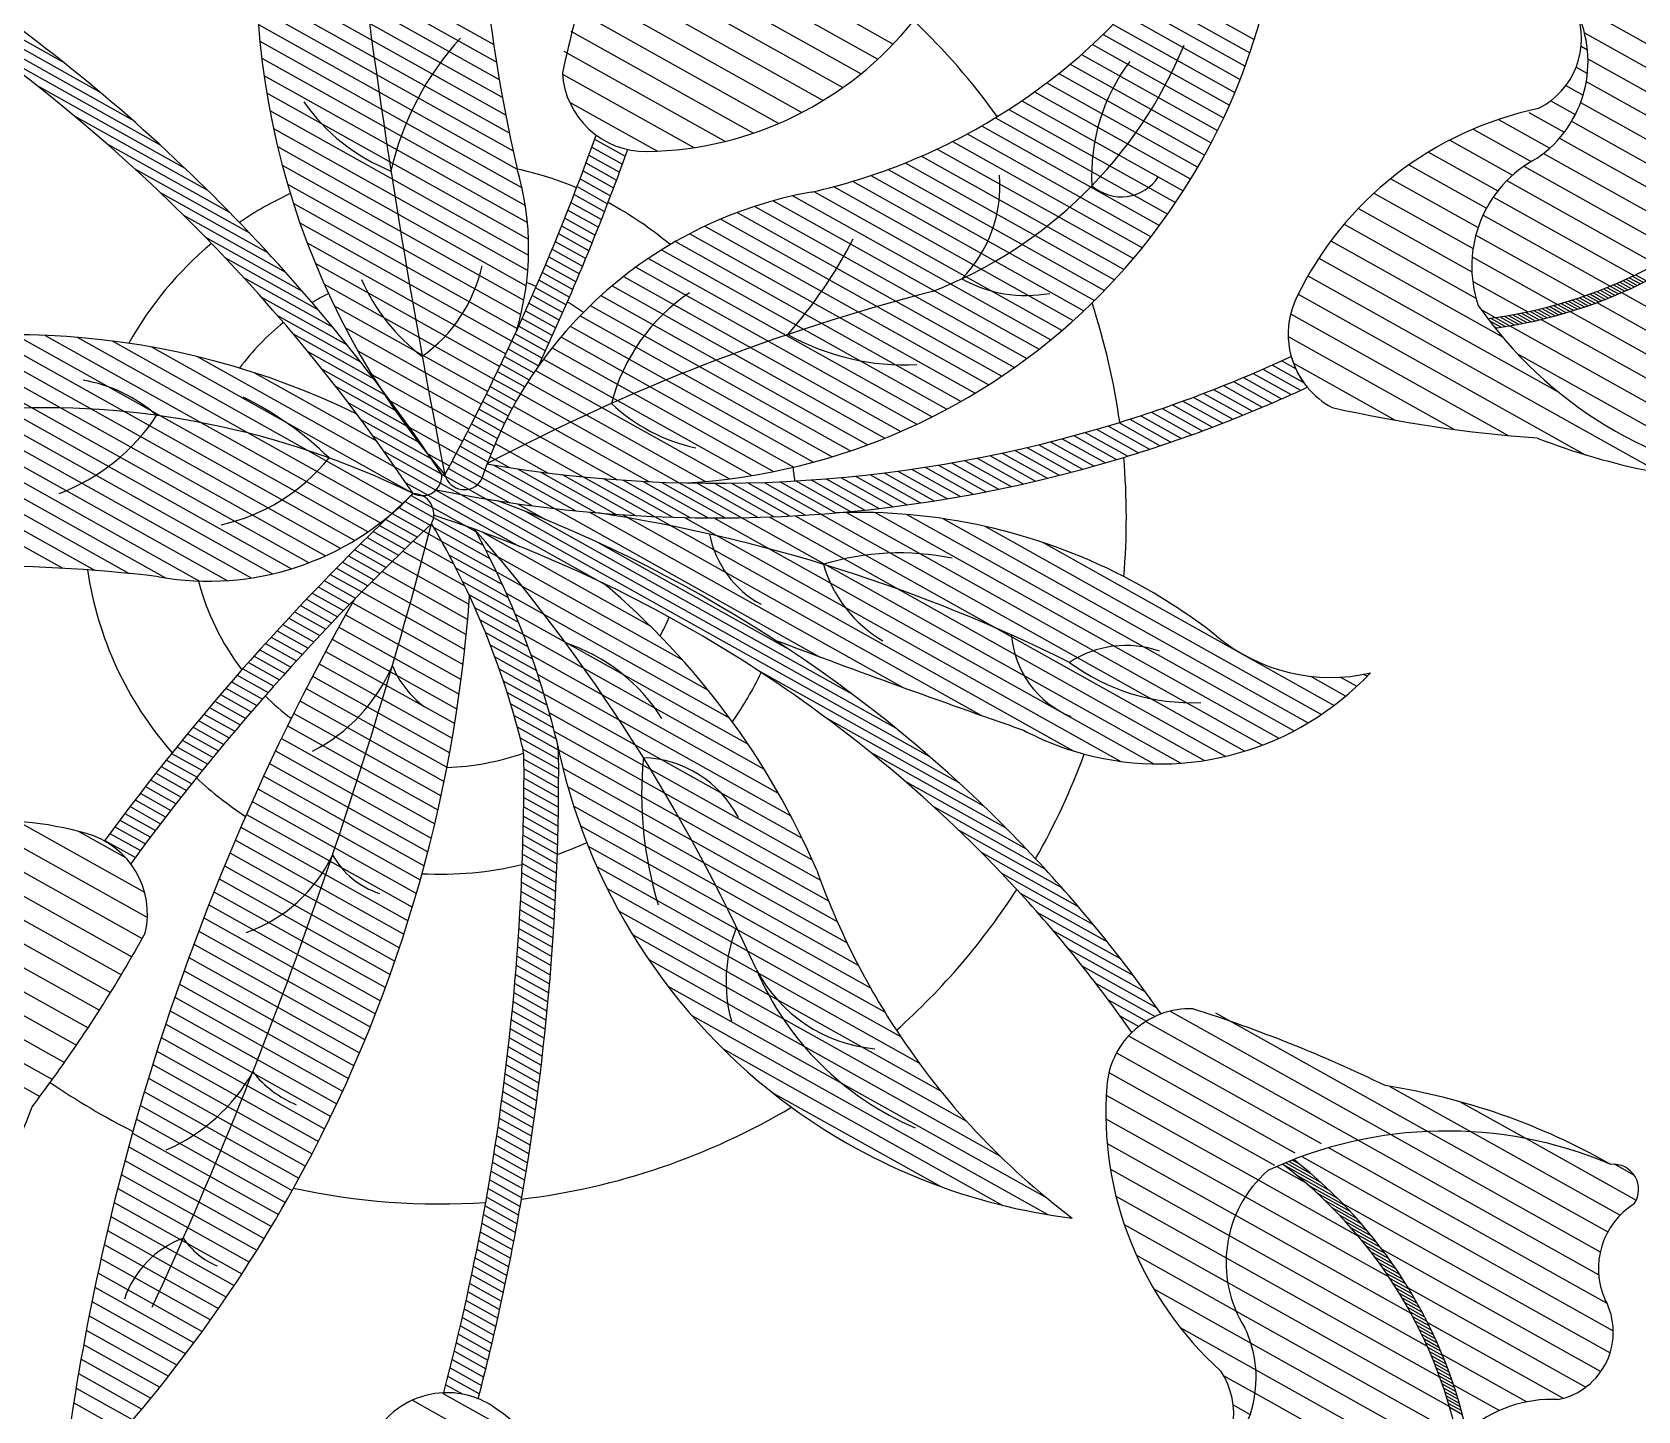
# Model space of a CAD drawing. Header units: inches. Extents: x 9636 to 21597, y -10243 to 557.
# Drawn here: x 14836.57 to 14843.05, y -8546.5 to -8540.94 of the extents above; entities that cross this region are included whole.
import ezdxf

# ---------------------------------------------------------------- set-up
doc = ezdxf.new("R2010")
doc.units = ezdxf.units.IN
doc.header["$MEASUREMENT"] = 0
for name, color, linetype in [('2', 9, 'Continuous'), ('COTA', 254, 'Continuous'), ('vflor', 10, 'Continuous'), ('vflor2', 50, 'Continuous'), ('Vflores5', 230, 'Continuous'), ('vfolha', 72, 'Continuous'), ('vfolha3', 86, 'Continuous')]:
    doc.layers.add(name, color=color, linetype=linetype)

# ---------------------------------------------------------------- blocks, each defined once
blk = doc.blocks.new('FF')
at = {"layer": '2', "color": 252, "linetype": 'Continuous', "lineweight": -3, "true_color": 0x939598}
for p, q in [((14841.6173, -8545.5079), (14841.8059, -8545.6134)), ((14841.6305, -8545.5025), (14841.771, -8545.581)), ((14841.6438, -8545.497), (14841.7309, -8545.5457)), ((14841.6573, -8545.4917), (14841.6831, -8545.5061)), ((14841.6726, -8545.5517), (14841.8371, -8545.6437)), ((14841.7175, -8545.5897), (14841.8654, -8545.6723)), ((14841.7556, -8545.6238), (14841.8913, -8545.6996)), ((14841.7891, -8545.6554), (14841.9152, -8545.7259)), ((14841.819, -8545.685), (14841.9375, -8545.7512)), ((14841.8462, -8545.7131), (14841.9583, -8545.7757)), ((14841.8712, -8545.7399), (14841.9779, -8545.7995)), ((14841.8943, -8545.7657), (14841.9964, -8545.8227)), ((14841.9159, -8545.7906), (14842.0139, -8545.8453)), ((14841.9361, -8545.8147), (14842.0305, -8545.8675)), ((14841.9551, -8545.8382), (14842.0462, -8545.8892)), ((14841.973, -8545.8611), (14842.0613, -8545.9104)), ((14841.99, -8545.8834), (14842.0757, -8545.9313)), ((14842.0061, -8545.9053), (14842.0894, -8545.9519)), ((14842.0214, -8545.9267), (14842.1026, -8545.9721)), ((14842.036, -8545.9478), (14842.1152, -8545.992)), ((14842.05, -8545.9684), (14842.1273, -8546.0116)), ((14842.0633, -8545.9887), (14842.1389, -8546.031)), ((14842.0761, -8546.0087), (14842.1501, -8546.0501)), ((14842.0883, -8546.0285), (14842.1609, -8546.069)), ((14842.1001, -8546.0479), (14842.1712, -8546.0876)), ((14842.1113, -8546.0671), (14842.1812, -8546.1061)), ((14842.1222, -8546.086), (14842.1908, -8546.1243)), ((14842.1326, -8546.1047), (14842.2001, -8546.1424)), ((14842.1427, -8546.1232), (14842.209, -8546.1602)), ((14842.1523, -8546.1414), (14842.2177, -8546.1779)), ((14842.1616, -8546.1595), (14842.226, -8546.1955)), ((14842.1706, -8546.1774), (14842.2341, -8546.2128)), ((14842.1793, -8546.1951), (14842.2419, -8546.23)), ((14842.1876, -8546.2126), (14842.2494, -8546.2471)), ((14842.1957, -8546.23), (14842.2566, -8546.264)), ((14842.2035, -8546.2472), (14842.2636, -8546.2808)), ((14842.211, -8546.2643), (14842.2704, -8546.2975)), ((14842.2182, -8546.2812), (14842.277, -8546.314)), ((14842.2252, -8546.298), (14842.2833, -8546.3304)), ((14842.232, -8546.3146), (14842.2894, -8546.3467)), ((14842.2385, -8546.3311), (14842.2953, -8546.3628)), ((14842.2448, -8546.3475), (14842.301, -8546.3789)), ((14842.2509, -8546.3638), (14842.3065, -8546.3948)), ((14842.2568, -8546.3799), (14842.3118, -8546.4107)), ((14842.2624, -8546.3959), (14842.317, -8546.4264)), ((14842.2679, -8546.4119), (14842.3219, -8546.442)), ((14842.2732, -8546.4277), (14842.3267, -8546.4576)), ((14842.2783, -8546.4434), (14842.3313, -8546.473)), ((14842.2832, -8546.459), (14842.3358, -8546.4884)), ((14842.2879, -8546.4745), (14842.34, -8546.5036)), ((14842.2925, -8546.4899), (14842.3442, -8546.5188))]:
    blk.add_line(p, q, dxfattribs=at)
at = {"layer": 'COTA', "color": 252, "linetype": 'Continuous', "lineweight": -3, "true_color": 0x939598}
for p, q in [((14838.5266, -8542.8419), (14838.6402, -8542.9053)), ((14838.6765, -8542.8613), (14839.7472, -8543.4595)), ((14838.8178, -8542.8759), (14840.082, -8543.5822)), ((14838.9518, -8542.8864), (14840.4015, -8543.6964)), ((14839.0796, -8542.8935), (14840.774, -8543.8402)), ((14839.649, -8542.89), (14841.3877, -8543.8615)), ((14839.752, -8542.8832), (14841.4652, -8543.8404)), ((14839.8559, -8542.877), (14841.5365, -8543.8159)), ((14839.972, -8542.8775), (14841.6025, -8543.7885)), ((14840.1001, -8542.8848), (14841.664, -8543.7585)), ((14839.202, -8542.8976), (14840.9639, -8543.882)), ((14839.3197, -8542.899), (14841.0973, -8543.8922)), ((14839.4332, -8542.8981), (14841.207, -8543.8892)), ((14839.5428, -8542.895), (14841.3024, -8543.8782)), ((14840.2453, -8542.9015), (14841.7215, -8543.7263)), ((14840.4176, -8542.9335), (14841.7754, -8543.6921)), ((14840.647, -8542.9973), (14841.8259, -8543.656)), ((14841.7305, -8543.5384), (14841.8734, -8543.6182)), ((14841.852, -8543.5419), (14841.9181, -8543.5788)), ((14841.9464, -8543.5304), (14841.9599, -8543.5379))]:
    blk.add_line(p, q, dxfattribs=at)
at = {"layer": 'vflor', "color": 252, "linetype": 'Continuous', "lineweight": -3, "true_color": 0x939598}
for p, q in [((14838.8677, -8540.5205), (14839.9145, -8541.1054)), ((14838.8413, -8540.6022), (14839.8413, -8541.161)), ((14838.8159, -8540.6846), (14839.762, -8541.2132)), ((14838.7918, -8540.7676), (14839.676, -8541.2616)), ((14838.7688, -8540.8512), (14839.5825, -8541.3059)), ((14839.6775, -8540.8765), (14839.9822, -8541.0468)), ((14839.8132, -8540.8558), (14840.0448, -8540.9852)), ((14842.817, -8540.8324), (14843.6306, -8541.287)), ((14838.7421, -8540.9328), (14839.48, -8541.3451)), ((14842.837, -8540.9401), (14843.6045, -8541.3689)), ((14842.8237, -8540.994), (14842.8489, -8541.0081)), ((14838.7144, -8541.0138), (14839.3666, -8541.3782)), ((14842.8512, -8541.0446), (14843.6147, -8541.4711)), ((14838.7084, -8541.107), (14839.2391, -8541.4035)), ((14842.8033, -8541.0791), (14842.8489, -8541.1045)), ((14842.8444, -8541.1372), (14843.567, -8541.541)), ((14842.7623, -8541.1526), (14842.8316, -8541.1914)), ((14838.7369, -8541.2194), (14839.092, -8541.4178)), ((14842.6124, -8541.2619), (14842.7554, -8541.3418)), ((14842.7007, -8541.2147), (14842.8001, -8541.2703)), ((14842.8217, -8541.221), (14843.5038, -8541.6022)), ((14842.3868, -8541.3288), (14842.6214, -8541.4599)), ((14842.4895, -8541.2897), (14842.697, -8541.4057)), ((14842.7853, -8541.2972), (14843.4369, -8541.6613)), ((14842.2931, -8541.3729), (14842.5469, -8541.5147)), ((14842.7357, -8541.366), (14843.366, -8541.7182)), ((14842.207, -8541.4213), (14842.4874, -8541.578)), ((14842.672, -8541.4269), (14843.2909, -8541.7727)), ((14842.0542, -8541.529), (14842.4074, -8541.7263)), ((14842.1276, -8541.4735), (14842.4411, -8541.6486)), ((14842.5922, -8541.4788), (14843.2112, -8541.8246)), ((14841.9864, -8541.5876), (14842.387, -8541.8114)), ((14842.5235, -8541.5369), (14843.1266, -8541.8739)), ((14841.9237, -8541.6491), (14842.3823, -8541.9053)), ((14842.469, -8541.603), (14843.0367, -8541.9201)), ((14841.8659, -8541.7132), (14842.3987, -8542.0109)), ((14842.4273, -8541.6761), (14842.9407, -8541.963)), ((14841.8128, -8541.7801), (14842.5036, -8542.166)), ((14842.3983, -8541.7565), (14842.838, -8542.0021)), ((14841.7642, -8541.8494), (14842.7305, -8542.3893)), ((14842.3833, -8541.8446), (14842.7275, -8542.0369)), ((14841.72, -8541.9212), (14843.1442, -8542.717)), ((14842.3854, -8541.9422), (14842.6076, -8542.0664)), ((14841.6803, -8541.9955), (14842.8404, -8542.6437)), ((14842.8867, -8542.0293), (14843.7207, -8542.4953)), ((14842.9872, -8541.989), (14843.7416, -8542.4105)), ((14841.6498, -8542.075), (14842.5289, -8542.5662)), ((14842.4197, -8542.0579), (14842.4762, -8542.0895)), ((14842.6626, -8542.0971), (14843.751, -8542.7052)), ((14842.7789, -8542.0656), (14843.7273, -8542.5955)), ((14841.6401, -8542.166), (14842.3118, -8542.5414)), ((14842.5359, -8542.1228), (14843.6941, -8542.7699)), ((14842.566, -8542.2361), (14843.4634, -8542.7375)), ((14841.6614, -8542.2744), (14842.0728, -8542.5043)), ((14836.3336, -8544.1224), (14837.0317, -8544.5125)), ((14836.5101, -8544.1245), (14837.0202, -8544.4095)), ((14836.0615, -8544.1633), (14836.9692, -8544.6705)), ((14836.1879, -8544.1375), (14837.0108, -8544.5973)), ((14836.7549, -8544.1648), (14836.9435, -8544.2702)), ((14835.8469, -8544.2364), (14836.8828, -8544.8152)), ((14835.9488, -8544.1969), (14836.9265, -8544.7432)), ((14835.7538, -8544.2809), (14836.8379, -8544.8867)), ((14836.2654, -8544.6633), (14836.792, -8544.9575)), ((14836.3354, -8544.7989), (14836.745, -8545.0277)), ((14841.1629, -8544.8908), (14842.0548, -8545.3891)), ((14841.3468, -8544.897), (14842.204, -8545.376)), ((14836.3542, -8544.9058), (14836.6969, -8545.0974)), ((14841.0646, -8544.9324), (14841.9229, -8545.4119)), ((14836.3657, -8545.0088), (14836.6477, -8545.1664)), ((14840.9952, -8544.9901), (14841.773, -8545.4246)), ((14840.9462, -8545.0592), (14841.667, -8545.4619)), ((14836.3708, -8545.1081), (14836.5975, -8545.2348)), ((14840.9158, -8545.1387), (14841.5847, -8545.5124)), ((14842.0513, -8545.1942), (14842.379, -8545.3773)), ((14840.9049, -8545.2291), (14841.519, -8545.5722)), ((14842.3355, -8545.2565), (14842.6017, -8545.4052)), ((14840.9034, -8545.3247), (14841.4671, -8545.6397)), ((14841.9229, -8545.4119), (14842.8947, -8545.9549)), ((14842.0548, -8545.3891), (14842.901, -8545.8619)), ((14842.204, -8545.376), (14842.9309, -8545.7821)), ((14842.379, -8545.3773), (14842.9815, -8545.7139)), ((14842.6017, -8545.4052), (14843.0465, -8545.6537)), ((14840.9087, -8545.4242), (14841.4279, -8545.7143)), ((14841.6948, -8545.4775), (14842.9535, -8546.1808)), ((14841.8038, -8545.4419), (14842.928, -8546.07)), ((14840.9218, -8545.528), (14841.4016, -8545.7961)), ((14841.5943, -8545.5178), (14841.7076, -8545.5811)), ((14842.96, -8545.5089), (14843.0374, -8545.5521)), ((14841.519, -8545.5722), (14841.9213, -8545.797)), ((14840.9442, -8545.6371), (14841.3896, -8545.8859)), ((14841.4671, -8545.6397), (14842.0467, -8545.9636)), ((14841.8589, -8545.6656), (14842.9406, -8546.27)), ((14841.4279, -8545.7143), (14842.1353, -8546.1096)), ((14840.9781, -8545.7525), (14841.3957, -8545.9858)), ((14841.4016, -8545.7961), (14842.2017, -8546.2431)), ((14841.0269, -8545.8762), (14841.4295, -8546.1012)), ((14842.0183, -8545.8512), (14842.9033, -8546.3457)), ((14841.3896, -8545.8859), (14842.2525, -8546.368)), ((14841.3957, -8545.9858), (14842.2914, -8546.4863)), ((14842.1245, -8546.007), (14842.8428, -8546.4083)), ((14841.0971, -8546.012), (14841.4893, -8546.2311)), ((14841.4295, -8546.1012), (14842.3208, -8546.5992)), ((14841.2038, -8546.168), (14841.5093, -8546.3388)), ((14842.2025, -8546.1471), (14842.7513, -8546.4537)), ((14841.4893, -8546.2311), (14842.2823, -8546.6742)), ((14842.262, -8546.2768), (14842.6039, -8546.4679)), ((14841.3798, -8546.3629), (14841.5063, -8546.4336)), ((14841.5093, -8546.3388), (14842.2464, -8546.7506)), ((14838.2232, -8546.4326), (14838.6308, -8546.6604)), ((14841.5063, -8546.4336), (14842.2247, -8546.835)), ((14842.3079, -8546.399), (14842.4936, -8546.5027)), ((14838.1026, -8546.4618), (14838.1622, -8546.495)), ((14838.1622, -8546.495), (14838.7791, -8546.8397)), ((14841.4179, -8546.4807), (14841.4866, -8546.5191))]:
    blk.add_line(p, q, dxfattribs=at)
at = {"layer": 'vflor', "color": 252, "lineweight": -3, "true_color": 0x939598}
for centre, radius, start, end in [((14844.3326, -8542.3353), 5.7583, 159.28752, 167.62488), ((14842.3783, -8541.056), 0.4731, 304.50805, 26.13422), ((14842.5099, -8540.9637), 0.3152, 296.48077, 21.60819), ((14839.0298, -8540.0152), 1.404, 270.8349, 321.42971), ((14839.045, -8541.0816), 0.3375, 183.33743, 270.88958), ((14842.9377, -8542.6203), 1.404, 101.8022, 154.18412), ((14842.8753, -8541.8831), 0.4935, 117.64959, 198.64829), ((14841.9775, -8542.1561), 0.3375, 154.12944, 219.56914), ((14843.8074, -8541.068), 1.7046, 214.80073, 262.77149), ((14841.9775, -8542.1561), 0.3375, 219.56914, 241.68159), ((14843.0741, -8536.8337), 5.7583, 257.39414, 265.7315), ((14843.6168, -8540.0912), 2.668, 248.65036, 269.488), ((14836.4053, -8545.5246), 1.404, 74.28393, 115.57582), ((14836.6945, -8544.498), 0.3375, 346.78647, 74.33861), ((14831.9831, -8541.79), 5.7583, 323.95722, 331.07391), ((14841.2438, -8545.2184), 0.3375, 88.14319, 110.25563), ((14839.5165, -8550.3708), 5.7583, 64.09328, 72.43063), ((14841.2438, -8545.2184), 0.3375, 134.24013, 175.69533), ((14831.9831, -8541.79), 5.7583, 322.73656, 323.95722), ((14842.3072, -8545.2998), 1.404, 175.64065, 228.02258), ((14841.623, -8547.8276), 2.668, 60.33678, 81.17442), ((14834.0618, -8544.3561), 2.668, 318.98006, 339.8177), ((14842.2788, -8547.0789), 1.7046, 67.05329, 115.02405), ((14841.8827, -8545.9058), 0.4935, 131.17649, 212.17519), ((14842.9537, -8545.6109), 0.1022, 325.81877, 95.80642), ((14843.2004, -8545.9288), 0.3068, 121.89235, 204.38642), ((14842.6755, -8546.1862), 0.2781, 281.52145, 28.03228), ((14841.0373, -8546.3709), 0.4731, 303.69056, 25.31673), ((14841.1048, -8546.5169), 0.3152, 308.21659, 33.34401), ((14838.242, -8546.7685), 0.3375, 92.14976, 142.31426), ((14838.242, -8546.7685), 0.3375, 54.76212, 92.14976), ((14842.7049, -8546.979), 0.521, 87.11842, 131.26747), ((14837.6277, -8547.6404), 1.404, 2.43487, 54.8168)]:
    blk.add_arc(centre, radius, start, end, dxfattribs=at)
at = {"layer": 'vflor2', "color": 252, "linetype": 'Continuous', "lineweight": -3, "true_color": 0x939598}
for p, q in [((14843.0428, -8541.9171), (14843.0874, -8541.942)), ((14842.8869, -8541.9844), (14842.9344, -8542.011)), ((14842.9005, -8541.9792), (14842.9478, -8542.0056)), ((14842.9141, -8541.9738), (14842.961, -8542.0001)), ((14842.9275, -8541.9685), (14842.9742, -8541.9946)), ((14842.9407, -8541.963), (14842.9872, -8541.989)), ((14842.9539, -8541.9575), (14843.0001, -8541.9833)), ((14842.9669, -8541.9519), (14843.0129, -8541.9776)), ((14842.9799, -8541.9463), (14843.0255, -8541.9718)), ((14842.9927, -8541.9406), (14843.0381, -8541.966)), ((14843.0054, -8541.9348), (14843.0506, -8541.9601)), ((14843.018, -8541.929), (14843.0629, -8541.9541)), ((14843.0305, -8541.9231), (14843.0752, -8541.9481)), ((14842.6808, -8542.0494), (14842.7335, -8542.0788)), ((14842.6965, -8542.0453), (14842.7488, -8542.0745)), ((14842.7121, -8542.0411), (14842.764, -8542.0701)), ((14842.7275, -8542.0369), (14842.7789, -8542.0656)), ((14842.7428, -8542.0325), (14842.7938, -8542.061)), ((14842.7578, -8542.0281), (14842.8085, -8542.0564)), ((14842.7728, -8542.0236), (14842.823, -8542.0516)), ((14842.7875, -8542.0189), (14842.8374, -8542.0468)), ((14842.8021, -8542.0142), (14842.8517, -8542.0419)), ((14842.8166, -8542.0095), (14842.8658, -8542.0369)), ((14842.8309, -8542.0046), (14842.8798, -8542.0319)), ((14842.8451, -8541.9997), (14842.8936, -8542.0268)), ((14842.8592, -8541.9946), (14842.9074, -8542.0216)), ((14842.8731, -8541.9896), (14842.921, -8542.0163)), ((14842.452, -8542.1017), (14842.5, -8542.1285)), ((14842.4577, -8542.092), (14842.5181, -8542.1257)), ((14842.4762, -8542.0895), (14842.5359, -8542.1228)), ((14842.4945, -8542.0868), (14842.5535, -8542.1198)), ((14842.5126, -8542.084), (14842.5708, -8542.1166)), ((14842.5304, -8542.0811), (14842.588, -8542.1133)), ((14842.5479, -8542.0781), (14842.6049, -8542.1099)), ((14842.5653, -8542.0749), (14842.6216, -8542.1064)), ((14842.5824, -8542.0716), (14842.6382, -8542.1028)), ((14842.5993, -8542.0681), (14842.6545, -8542.099)), ((14842.616, -8542.0646), (14842.6707, -8542.0952)), ((14842.6325, -8542.061), (14842.6866, -8542.0912)), ((14842.6488, -8542.0572), (14842.7024, -8542.0872)), ((14842.6649, -8542.0533), (14842.7181, -8542.0831)), ((14842.4696, -8542.1244), (14842.4817, -8542.1311))]:
    blk.add_line(p, q, dxfattribs=at)
at = {"layer": 'vflor2', "color": 252, "lineweight": -3, "true_color": 0x939598}
for centre, radius, start, end in [((14842.2138, -8540.2088), 1.8989, 277.01825, 317.69483), ((14842.2138, -8540.2088), 1.9409, 277.75464, 316.92725), ((14840.4693, -8547.0206), 1.8989, 12.12994, 52.80653), ((14840.4693, -8547.0206), 1.9409, 12.89753, 52.07014)]:
    blk.add_arc(centre, radius, start, end, dxfattribs=at)
at = {"layer": 'Vflores5', "color": 252, "lineweight": -3, "true_color": 0x939598}
for centre, start, end in [((14841.9775, -8542.1561), 195.58465, 219.56914), ((14841.2438, -8545.2184), 110.25563, 134.24013)]:
    blk.add_arc(centre, 0.3375, start, end, dxfattribs=at)
at = {"layer": 'vfolha', "color": 252, "linetype": 'Continuous', "lineweight": -3, "true_color": 0x939598}
for p, q in [((14837.4776, -8540.4545), (14838.4306, -8540.987)), ((14837.4741, -8540.5169), (14838.4412, -8541.0572)), ((14837.4718, -8540.5799), (14838.4528, -8541.128)), ((14837.4707, -8540.6437), (14838.4653, -8541.1994)), ((14837.471, -8540.7081), (14838.4789, -8541.2713)), ((14841.0872, -8540.7344), (14841.5034, -8540.9669)), ((14837.4725, -8540.7733), (14838.4935, -8541.3438)), ((14841.0506, -8540.7783), (14841.4855, -8541.0213)), ((14837.4755, -8540.8393), (14838.5092, -8541.4169)), ((14840.9738, -8540.864), (14841.4464, -8541.1281)), ((14841.0128, -8540.8215), (14841.4665, -8541.075)), ((14837.4799, -8540.9061), (14838.5261, -8541.4907)), ((14840.8921, -8540.947), (14841.4028, -8541.2324)), ((14840.9335, -8540.9059), (14841.4251, -8541.1805)), ((14837.4858, -8540.9737), (14838.5453, -8541.5657)), ((14840.8493, -8540.9875), (14841.3794, -8541.2836)), ((14837.4933, -8541.0422), (14838.5587, -8541.6375)), ((14840.7599, -8541.0662), (14841.3294, -8541.3843)), ((14840.8053, -8541.0272), (14841.3549, -8541.3343)), ((14837.5024, -8541.1117), (14838.5672, -8541.7066)), ((14840.665, -8541.1418), (14841.2751, -8541.4827)), ((14840.7132, -8541.1044), (14841.3028, -8541.4338)), ((14837.5133, -8541.1821), (14838.5714, -8541.7733)), ((14840.6154, -8541.1784), (14841.2463, -8541.5309)), ((14837.526, -8541.2535), (14838.5717, -8541.8378)), ((14840.5116, -8541.2491), (14841.1855, -8541.6256)), ((14840.5643, -8541.2142), (14841.2165, -8541.5786)), ((14837.5406, -8541.326), (14838.5685, -8541.9003)), ((14840.4014, -8541.3162), (14841.1205, -8541.7179)), ((14840.4574, -8541.2831), (14841.1535, -8541.6721)), ((14837.5572, -8541.3996), (14838.562, -8541.961)), ((14840.284, -8541.3792), (14841.051, -8541.8078)), ((14840.3436, -8541.3482), (14841.0863, -8541.7632)), ((14840.0929, -8541.4655), (14840.9384, -8541.9379)), ((14840.1588, -8541.4379), (14840.9771, -8541.8951)), ((14840.2225, -8541.4092), (14841.0146, -8541.8518)), ((14837.5761, -8541.4745), (14838.5526, -8542.0201)), ((14839.9539, -8541.5164), (14840.8575, -8542.0213)), ((14840.0247, -8541.4917), (14840.8985, -8541.9799)), ((14837.5973, -8541.5507), (14838.5403, -8542.0776)), ((14839.7237, -8541.5808), (14840.7271, -8542.1414)), ((14839.8037, -8541.5612), (14840.7718, -8542.1021)), ((14839.8803, -8541.5396), (14840.8153, -8542.0621)), ((14837.621, -8541.6282), (14838.5254, -8542.1335)), ((14839.4855, -8541.6407), (14840.585, -8542.255)), ((14839.5602, -8541.6181), (14840.6337, -8542.2179)), ((14839.6396, -8541.5982), (14840.6811, -8542.1801)), ((14837.6474, -8541.7073), (14838.5035, -8542.1856)), ((14839.2837, -8541.7209), (14840.4302, -8542.3615)), ((14839.3476, -8541.6923), (14840.4833, -8542.3269)), ((14839.4147, -8541.6655), (14840.5349, -8542.2914)), ((14837.6769, -8541.7881), (14838.4796, -8542.2366)), ((14839.1645, -8541.783), (14840.3192, -8542.4282)), ((14839.2227, -8541.7512), (14840.3755, -8542.3953)), ((14839.0556, -8541.8508), (14840.2014, -8542.491)), ((14839.1089, -8541.8163), (14840.2612, -8542.4601)), ((14837.7096, -8541.8707), (14838.4555, -8542.2875)), ((14839.0045, -8541.8866), (14840.1396, -8542.5209)), ((14837.7459, -8541.9554), (14838.4312, -8542.3382)), ((14838.9088, -8541.9618), (14840.0101, -8542.5771)), ((14838.9556, -8541.9236), (14840.0759, -8542.5496)), ((14837.7863, -8542.0423), (14838.4065, -8542.3888)), ((14838.8208, -8542.0413), (14839.8714, -8542.6283)), ((14838.8638, -8542.001), (14839.942, -8542.6034)), ((14838.7796, -8542.0826), (14839.7982, -8542.6518)), ((14836.1802, -8542.1741), (14837.7513, -8543.052)), ((14836.2806, -8542.1659), (14837.8125, -8543.0219)), ((14836.3864, -8542.1607), (14837.8697, -8542.9895)), ((14836.4985, -8542.159), (14837.9231, -8542.955)), ((14836.6184, -8542.1617), (14837.9732, -8542.9187)), ((14836.7477, -8542.1696), (14838.02, -8542.8805)), ((14837.8314, -8542.1318), (14838.3816, -8542.4392)), ((14838.7024, -8542.1681), (14839.643, -8542.6937)), ((14838.7401, -8542.1249), (14839.7222, -8542.6736)), ((14835.8203, -8542.2304), (14837.4507, -8543.1414)), ((14835.9049, -8542.2133), (14837.5364, -8543.1249)), ((14835.9928, -8542.1981), (14837.6141, -8543.104)), ((14836.0844, -8542.185), (14837.6854, -8543.0795)), ((14836.8893, -8542.1844), (14838.0627, -8542.84)), ((14837.0479, -8542.2086), (14838.103, -8542.7982)), ((14837.8817, -8542.2242), (14838.3563, -8542.4894)), ((14838.6664, -8542.2123), (14839.5604, -8542.7118)), ((14835.5836, -8542.2911), (14837.1046, -8543.141)), ((14835.6599, -8542.2694), (14837.2427, -8543.1538)), ((14835.7388, -8542.2492), (14837.3544, -8543.1519)), ((14837.2323, -8542.2474), (14838.0325, -8542.6945)), ((14838.5992, -8542.3035), (14839.3829, -8542.7413)), ((14838.632, -8542.2574), (14839.4738, -8542.7278)), ((14835.3683, -8542.3638), (14836.69, -8543.1023)), ((14835.438, -8542.3384), (14836.8206, -8543.111)), ((14835.5097, -8542.3142), (14836.9576, -8543.1232)), ((14837.4647, -8542.3129), (14837.9576, -8542.5882)), ((14837.9383, -8542.3202), (14838.3308, -8542.5395)), ((14838.5681, -8542.3504), (14839.2869, -8542.752)), ((14838.0126, -8542.426), (14838.3051, -8542.5894)), ((14838.5386, -8542.3982), (14839.1805, -8542.7569)), ((14838.4843, -8542.4966), (14838.9277, -8542.7443)), ((14838.5106, -8542.447), (14839.0569, -8542.7522)), ((14838.0912, -8542.5343), (14838.279, -8542.6392)), ((14838.4596, -8542.5471), (14838.7918, -8542.7327)), ((14838.4365, -8542.5985), (14838.6481, -8542.7168)), ((14838.165, -8542.6398), (14838.2527, -8542.6888)), ((14838.415, -8542.6508), (14838.495, -8542.6956)), ((14838.1481, -8542.952), (14838.2198, -8542.9921)), ((14838.3876, -8542.9572), (14839.0623, -8543.3342)), ((14838.1055, -8542.9926), (14838.2692, -8543.084)), ((14838.0213, -8543.0742), (14838.3306, -8543.247)), ((14838.0632, -8543.0333), (14838.3136, -8543.1732)), ((14838.3974, -8543.027), (14839.1929, -8543.4715)), ((14837.9796, -8543.1152), (14838.3256, -8543.3085)), ((14838.4416, -8543.116), (14839.297, -8543.594)), ((14838.8536, -8543.1532), (14838.8818, -8543.169)), ((14837.8973, -8543.1979), (14838.3136, -8543.4305)), ((14837.9383, -8543.1565), (14838.3199, -8543.3697)), ((14838.4816, -8543.2027), (14839.3839, -8543.7069)), ((14837.8598, -8543.2413), (14838.3067, -8543.4909)), ((14837.8052, -8543.3394), (14838.2911, -8543.6109)), ((14837.8324, -8543.2903), (14838.2992, -8543.5511)), ((14838.518, -8543.2874), (14839.4584, -8543.8128)), ((14837.7783, -8543.3887), (14838.2824, -8543.6704)), ((14838.5511, -8543.3702), (14839.5233, -8543.9134)), ((14837.7517, -8543.4382), (14838.2731, -8543.7295)), ((14838.5812, -8543.4513), (14839.5804, -8544.0097)), ((14837.6993, -8543.5376), (14838.2528, -8543.8468)), ((14837.7254, -8543.4878), (14838.2632, -8543.7883)), ((14838.6085, -8543.5309), (14839.6312, -8544.1024)), ((14837.6736, -8543.5875), (14838.2418, -8543.905)), ((14837.6481, -8543.6376), (14838.2302, -8543.9629)), ((14838.6332, -8543.6091), (14839.6766, -8544.192)), ((14837.6229, -8543.6879), (14838.2181, -8544.0205)), ((14838.6556, -8543.6859), (14839.7172, -8544.2791)), ((14837.5734, -8543.7889), (14838.1923, -8544.1347)), ((14837.598, -8543.7383), (14838.2055, -8544.0777)), ((14838.6758, -8543.7615), (14839.7506, -8544.362)), ((14837.5491, -8543.8396), (14838.1786, -8544.1913)), ((14838.6928, -8543.8354), (14839.7826, -8544.4443)), ((14837.5251, -8543.8905), (14838.1643, -8544.2477)), ((14838.7098, -8543.9092), (14839.8184, -8544.5286)), ((14837.4779, -8543.9928), (14838.1342, -8544.3595)), ((14837.5014, -8543.9416), (14838.1495, -8544.3038)), ((14838.7302, -8543.9849), (14839.8583, -8544.6152)), ((14837.4547, -8544.0442), (14838.1184, -8544.415)), ((14837.4319, -8544.0958), (14838.102, -8544.4702)), ((14838.7538, -8544.0624), (14839.903, -8544.7045)), ((14837.4093, -8544.1475), (14838.0852, -8544.5251)), ((14838.781, -8544.142), (14839.9531, -8544.7969)), ((14837.365, -8544.2514), (14838.0499, -8544.6341)), ((14837.387, -8544.1994), (14838.0678, -8544.5797)), ((14838.8123, -8544.2238), (14840.0098, -8544.8929)), ((14837.3433, -8544.3036), (14838.0315, -8544.6881)), ((14838.8482, -8544.3081), (14840.0744, -8544.9933)), ((14837.3219, -8544.356), (14838.0126, -8544.7419)), ((14837.3007, -8544.4085), (14837.9932, -8544.7954)), ((14838.8894, -8544.3955), (14840.1487, -8545.0991)), ((14837.2594, -8544.514), (14837.953, -8544.9016)), ((14837.2799, -8544.4612), (14837.9734, -8544.8486)), ((14838.9369, -8544.4864), (14840.2359, -8545.2122)), ((14837.2391, -8544.5671), (14837.9321, -8544.9543)), ((14837.2192, -8544.6202), (14837.9108, -8545.0067)), ((14838.992, -8544.5815), (14840.3412, -8545.3353)), ((14837.1995, -8544.6736), (14837.8889, -8545.0588)), ((14839.0569, -8544.6821), (14840.4747, -8545.4743)), ((14837.1802, -8544.7271), (14837.8666, -8545.1106)), ((14837.1424, -8544.8346), (14837.8205, -8545.2135)), ((14837.1611, -8544.7808), (14837.8438, -8545.1622)), ((14839.1346, -8544.7899), (14840.6646, -8545.6447)), ((14837.1239, -8544.8887), (14837.7967, -8545.2646)), ((14837.1058, -8544.9429), (14837.7724, -8545.3153)), ((14839.2308, -8544.9079), (14840.6694, -8545.7117)), ((14837.0879, -8544.9972), (14837.7477, -8545.3658)), ((14837.0703, -8545.0517), (14837.7224, -8545.4161)), ((14839.3575, -8545.043), (14840.488, -8545.6747)), ((14837.0362, -8545.1613), (14837.6705, -8545.5157)), ((14837.0531, -8545.1064), (14837.6967, -8545.466)), ((14837.0195, -8545.2163), (14837.6439, -8545.5652)), ((14839.5535, -8545.2169), (14840.2372, -8545.5989)), ((14837.0032, -8545.2715), (14837.6167, -8545.6143)), ((14836.9872, -8545.3269), (14837.5891, -8545.6632)), ((14836.9715, -8545.3825), (14837.561, -8545.7119)), ((14836.9561, -8545.4382), (14837.5324, -8545.7602)), ((14836.9262, -8545.5502), (14837.4738, -8545.8561)), ((14836.941, -8545.4941), (14837.5034, -8545.8083)), ((14836.9118, -8545.6064), (14837.4438, -8545.9037)), ((14836.8976, -8545.6629), (14837.4133, -8545.951)), ((14836.8838, -8545.7195), (14837.3824, -8545.998)), ((14836.8703, -8545.7763), (14837.3509, -8546.0448)), ((14836.8571, -8545.8332), (14837.3189, -8546.0913)), ((14836.8443, -8545.8904), (14837.2865, -8546.1375)), ((14836.8195, -8546.0052), (14837.2202, -8546.2291)), ((14836.8317, -8545.9477), (14837.2536, -8546.1834)), ((14836.8077, -8546.0629), (14837.1863, -8546.2745)), ((14836.7961, -8546.1208), (14837.1519, -8546.3196)), ((14836.7849, -8546.1789), (14837.117, -8546.3644)), ((14836.7741, -8546.2371), (14837.0817, -8546.409)), ((14836.7635, -8546.2956), (14837.0458, -8546.4533)), ((14836.7533, -8546.3542), (14837.0094, -8546.4973)), ((14836.7435, -8546.413), (14836.9725, -8546.541)), ((14836.734, -8546.472), (14836.9351, -8546.5844))]:
    blk.add_line(p, q, dxfattribs=at)
at = {"layer": 'vfolha', "color": 252, "lineweight": -3, "true_color": 0x939598}
for centre, radius, start, end in [((14839.1745, -8539.1746), 2.4681, 301.52738, 339.79994), ((14844.3024, -8540.1352), 5.9333, 179.93744, 193.1876), ((14840.6355, -8540.6644), 3.1648, 171.87695, 220.62159), ((14867.3624, -8536.9249), 29.7009, 187.00105, 191.26119), ((14839.0497, -8540.1889), 2.5741, 314.30768, 348.79327), ((14838.2141, -8542.8966), 2.7723, 35.71259, 46.35412), ((14839.1595, -8541.755), 1.1723, 137.40571, 167.3454), ((14839.5522, -8540.3019), 1.8037, 291.1556, 337.59219), ((14841.6072, -8541.5148), 0.761, 142.92373, 183.20598), ((14838.312, -8540.7625), 0.7931, 215.16835, 248.0624), ((14839.1745, -8539.1746), 2.4681, 282.60703, 301.52738), ((14837.4315, -8541.8108), 1.1404, 342.8676, 16.40072), ((14838.2141, -8542.8966), 1.4407, 67.49602, 77.49808), ((14839.9429, -8541.5586), 0.5327, 315.30123, 4.78358), ((14840.966, -8541.4228), 0.1794, 228.59008, 326.95683), ((14838.2141, -8542.8966), 1.4407, 114.84738, 124.24519), ((14840.0204, -8543.2799), 1.7243, 100.26246, 161.98361), ((14838.2141, -8542.8966), 1.4407, 49.84743, 61.90607), ((14838.2141, -8542.8966), 1.4407, 129.86062, 150.79449), ((14838.1785, -8540.888), 1.9203, 318.58822, 332.59112), ((14837.7905, -8541.7507), 0.6073, 305.37081, 347.66105), ((14838.6076, -8541.6252), 0.7759, 203.59065, 233.12009), ((14842.2802, -8550.0213), 8.3013, 104.48913, 117.83908), ((14838.2141, -8542.8966), 1.0098, 67.37171, 69.75415), ((14840.581, -8541.4674), 0.5333, 240.8934, 280.34541), ((14838.2141, -8542.8966), 1.0098, 116.5445, 120.80587), ((14838.2141, -8542.8966), 1.0098, 55.03714, 59.40401), ((14839.6496, -8542.6256), 0.7667, 123.97233, 165.71546), ((14839.0497, -8540.1889), 2.5741, 273.66656, 314.30768), ((14838.2141, -8542.8966), 2.7723, 7.95693, 18.19649), ((14838.2141, -8542.8966), 1.0098, 128.80198, 143.35188), ((14836.4892, -8545.3284), 3.1694, 64.02019, 108.12555), ((14840.0934, -8541.3014), 0.9796, 241.01617, 272.7266), ((14836.6703, -8542.9369), 0.6028, 48.57379, 80.22048), ((14836.821, -8543.6229), 1.3513, 45.65206, 63.74461), ((14839.3956, -8541.9203), 0.711, 226.54814, 257.97179), ((14836.61, -8545.8474), 3.3937, 63.86952, 123.04653), ((14836.3879, -8542.0371), 0.8152, 290.68963, 326.67335), ((14837.163, -8542.1702), 0.7744, 282.3851, 321.08697), ((14838.2141, -8542.8966), 1.4407, 5.85111, 8.07437), ((14838.2141, -8542.8966), 2.7723, 355.05275, 5.01126), ((14838.1407, -8542.7284), 0.0807, 243.43345, 3.89614), ((14838.3118, -8542.7032), 0.0814, 195.45639, 327.80941), ((14837.2789, -8542.0139), 1.1404, 259.86087, 316.38445), ((14838.105, -8542.8844), 0.0838, 333.19089, 90.24957), ((14837.8743, -8549.2758), 6.4713, 63.54839, 81.30223), ((14839.9033, -8545.226), 2.3495, 62.83196, 92.14409), ((14819.8463, -8538.165), 18.9406, 335.27937, 345.45372), ((14832.9007, -8547.6882), 7.2273, 24.22351, 41.01804), ((14839.7064, -8542.8849), 0.4117, 191.08172, 241.74389), ((14840.0715, -8544.1022), 1.0619, 78.52009, 106.9047), ((14840.2739, -8542.9369), 0.5326, 196.27686, 239.45114), ((14836.3627, -8549.0265), 5.9333, 83.07399, 98.80337), ((14838.2141, -8542.8966), 1.4407, 188.46068, 221.28704), ((14839.9033, -8545.226), 2.3495, 51.95573, 62.83196), ((14838.2141, -8542.8966), 1.0098, 194.74299, 217.55501), ((14832.5904, -8542.8074), 5.757, 330.92562, 355.94647), ((14836.8594, -8545.5604), 3.1319, 23.31973, 49.92837), ((14846.2429, -8547.9742), 9.6269, 150.46832, 164.34071), ((14838.2141, -8542.8966), 1.0098, 331.69843, 336.46895), ((14838.4857, -8544.1048), 0.7401, 32.40816, 71.4761), ((14854.6446, -8503.3389), 42.7971, 249.37148, 250.8003), ((14840.9121, -8543.34), 0.3911, 184.55638, 247.41109), ((14841.8121, -8542.8247), 0.7183, 230.08896, 282.89793), ((14840.9847, -8543.829), 0.4152, 70.87599, 123.29576), ((14837.3798, -8543.2194), 0.6985, 297.18138, 336.66738), ((14838.3862, -8543.3426), 0.396, 202.80645, 233.66563), ((14838.2141, -8542.8966), 1.4407, 325.0495, 334.22065), ((14841.2502, -8542.8168), 0.8282, 233.43806, 272.52958), ((14841.1199, -8542.72), 1.1724, 254.99524, 316.64541), ((14838.2141, -8542.8966), 1.0098, 225.57335, 233.46501), ((14841.0638, -8543.3165), 2.4275, 191.27007, 233.90188), ((14841.1199, -8542.72), 1.1724, 242.04342, 254.99524), ((14838.2141, -8542.8966), 1.0098, 271.55993, 289.50727), ((14838.2141, -8542.8966), 2.7723, 330.19159, 339.83171), ((14840.5349, -8544.0155), 1.5066, 174.36137, 197.18611), ((14839.0231, -8544.3123), 0.4451, 27.21791, 88.39367), ((14838.2141, -8542.8966), 1.4407, 226.90461, 236.9413), ((14838.2141, -8542.8966), 1.4407, 289.18563, 294.28892), ((14837.2306, -8543.9996), 0.6073, 289.24312, 334.70736), ((14838.0698, -8544.0999), 0.3308, 208.75852, 252.2098), ((14838.2141, -8542.8966), 1.4407, 267.0876, 283.31408), ((14842.5971, -8543.3006), 3.0379, 199.61796, 213.27643), ((14838.2141, -8542.8966), 2.7723, 311.67061, 327.18148), ((14839.9534, -8544.7718), 0.5843, 157.88646, 195.70788), ((14840.0245, -8544.443), 0.6018, 207.70936, 264.82862), ((14840.6089, -8544.2416), 1.2164, 203.3029, 246.95849), ((14842.5971, -8543.3006), 3.0379, 213.27643, 232.96764), ((14836.8143, -8544.7734), 0.7383, 293.4258, 330.59315), ((14837.8084, -8544.8524), 0.4512, 218.93861, 247.1299), ((14838.2141, -8542.8966), 2.7723, 235.38318, 243.41294), ((14838.2141, -8542.8966), 2.7723, 276.81744, 300.80036), ((14841.0638, -8543.3165), 2.4275, 233.90188, 262.98596), ((14846.2429, -8547.9742), 9.6269, 164.34071, 173.34396), ((14832.5904, -8542.8074), 5.757, 315.27791, 330.92562), ((14838.2141, -8542.8966), 2.7723, 257.6671, 273.81446), ((14837.3175, -8546.181), 0.3997, 110.59625, 161.34935), ((14837.4205, -8545.6485), 0.2905, 213.01741, 248.41704)]:
    blk.add_arc(centre, radius, start, end, dxfattribs=at)
at = {"layer": 'vfolha3', "color": 252, "linetype": 'Continuous', "lineweight": -3, "true_color": 0x939598}
for p, q in [((14836.2244, -8540.8736), (14836.9664, -8541.2882)), ((14836.2504, -8540.8496), (14836.8378, -8541.1777)), ((14836.2732, -8540.8237), (14836.6879, -8541.0554)), ((14836.3946, -8541.0073), (14837.0802, -8541.3904)), ((14836.5836, -8541.1516), (14837.1828, -8541.4864)), ((14836.736, -8541.2753), (14837.2766, -8541.5773)), ((14836.866, -8541.3865), (14837.3632, -8541.6643)), ((14838.8268, -8541.4013), (14838.9507, -8541.4706)), ((14838.8384, -8541.3692), (14838.9624, -8541.4385)), ((14838.8033, -8541.4654), (14838.9271, -8541.5346)), ((14838.8151, -8541.4334), (14838.9389, -8541.5026)), ((14836.9806, -8541.4891), (14837.4437, -8541.7479)), ((14838.7794, -8541.5292), (14838.903, -8541.5983)), ((14838.7914, -8541.4974), (14838.9151, -8541.5665)), ((14837.0835, -8541.5853), (14837.5191, -8541.8286)), ((14838.7551, -8541.5928), (14838.8786, -8541.6619)), ((14838.7673, -8541.5611), (14838.8908, -8541.6301)), ((14838.7303, -8541.6562), (14838.8537, -8541.7252)), ((14838.7427, -8541.6246), (14838.8662, -8541.6935)), ((14837.1775, -8541.6763), (14837.59, -8541.9068)), ((14838.7052, -8541.7194), (14838.8284, -8541.7882)), ((14838.7178, -8541.6878), (14838.8411, -8541.7567)), ((14837.264, -8541.7633), (14837.6569, -8541.9828)), ((14838.6796, -8541.7823), (14838.8028, -8541.8511)), ((14838.6924, -8541.7508), (14838.8157, -8541.8197)), ((14837.3444, -8541.8468), (14837.7204, -8542.0569)), ((14838.6536, -8541.8449), (14838.7767, -8541.9137)), ((14838.6666, -8541.8136), (14838.7898, -8541.8824)), ((14838.6272, -8541.9074), (14838.7502, -8541.9761)), ((14838.6405, -8541.8762), (14838.7635, -8541.9449)), ((14837.4196, -8541.9274), (14837.7807, -8542.1292)), ((14838.6004, -8541.9696), (14838.7233, -8542.0383)), ((14838.6139, -8541.9385), (14838.7368, -8542.0072)), ((14837.4902, -8542.0055), (14837.8383, -8542.1999)), ((14838.5732, -8542.0316), (14838.6961, -8542.1003)), ((14838.5869, -8542.0007), (14838.7097, -8542.0693)), ((14837.5569, -8542.0813), (14837.8932, -8542.2692)), ((14838.5456, -8542.0934), (14838.6684, -8542.162)), ((14838.5595, -8542.0625), (14838.6823, -8542.1311)), ((14837.62, -8542.1552), (14837.9458, -8542.3372)), ((14838.5176, -8542.1549), (14838.6403, -8542.2235)), ((14838.5317, -8542.1242), (14838.6544, -8542.1928)), ((14837.68, -8542.2273), (14837.9889, -8542.3999)), ((14838.4892, -8542.2163), (14838.6118, -8542.2848)), ((14838.5035, -8542.1856), (14838.6261, -8542.2542)), ((14837.7372, -8542.2979), (14838.0305, -8542.4618)), ((14838.4458, -8542.3078), (14838.5561, -8542.3694)), ((14838.4604, -8542.2774), (14838.5742, -8542.3409)), ((14838.4748, -8542.2468), (14838.5929, -8542.3128)), ((14841.5376, -8542.2984), (14841.6902, -8542.3836)), ((14841.5762, -8542.2814), (14841.7026, -8542.352)), ((14841.6145, -8542.2641), (14841.6699, -8542.2951)), ((14837.7917, -8542.3669), (14838.0758, -8542.5257)), ((14838.4164, -8542.3686), (14838.5216, -8542.4274)), ((14838.4312, -8542.3382), (14838.5386, -8542.3982)), ((14841.3795, -8542.3644), (14841.5357, -8542.4517)), ((14841.4196, -8542.3482), (14841.5748, -8542.435)), ((14841.4593, -8542.3318), (14841.6136, -8542.418)), ((14841.4986, -8542.3152), (14841.652, -8542.4009)), ((14837.8439, -8542.4347), (14838.1253, -8542.5919)), ((14838.3866, -8542.4291), (14838.4894, -8542.4866)), ((14838.4015, -8542.3989), (14838.5052, -8542.4568)), ((14841.2152, -8542.4271), (14841.3755, -8542.5166)), ((14841.2569, -8542.4117), (14841.4161, -8542.5007)), ((14841.2982, -8542.3962), (14841.4563, -8542.4845)), ((14841.339, -8542.3804), (14841.4962, -8542.4682)), ((14837.894, -8542.5013), (14838.1793, -8542.6607)), ((14838.3563, -8542.4894), (14838.4596, -8542.5471)), ((14838.3715, -8542.4593), (14838.4742, -8542.5167)), ((14841.0005, -8542.5001), (14841.1665, -8542.5928)), ((14841.0444, -8542.486), (14841.2091, -8542.578)), ((14841.0877, -8542.4716), (14841.2513, -8542.563)), ((14841.1307, -8542.457), (14841.2931, -8542.5477)), ((14841.1732, -8542.4421), (14841.3345, -8542.5323)), ((14837.942, -8542.5667), (14838.2209, -8542.7225)), ((14838.3257, -8542.5495), (14838.432, -8542.6089)), ((14838.3411, -8542.5195), (14838.4455, -8542.5778)), ((14840.7742, -8542.5666), (14840.947, -8542.6631)), ((14840.8205, -8542.5539), (14840.9918, -8542.6496)), ((14840.8662, -8542.5408), (14841.0361, -8542.6358)), ((14840.9115, -8542.5275), (14841.08, -8542.6217)), ((14840.9562, -8542.5139), (14841.1235, -8542.6074)), ((14837.9881, -8542.6311), (14838.2157, -8542.7582)), ((14838.2947, -8542.6094), (14838.4068, -8542.672)), ((14838.3102, -8542.5795), (14838.4191, -8542.6403)), ((14840.5347, -8542.6258), (14840.7155, -8542.7268)), ((14840.5838, -8542.6146), (14840.7628, -8542.7146)), ((14840.6322, -8542.6031), (14840.8096, -8542.7022)), ((14840.6801, -8542.5912), (14840.8559, -8542.6895)), ((14840.7274, -8542.5791), (14840.9017, -8542.6764)), ((14838.0325, -8542.6945), (14838.1969, -8542.7863)), ((14838.1793, -8542.6607), (14838.1799, -8542.661)), ((14838.2474, -8542.6987), (14838.3653, -8542.7646)), ((14838.2632, -8542.669), (14838.384, -8542.7364)), ((14838.279, -8542.6392), (14838.3951, -8542.7041)), ((14838.4307, -8542.6853), (14838.7622, -8542.8706)), ((14840.1733, -8542.6941), (14840.3682, -8542.8029)), ((14840.2271, -8542.6855), (14840.4197, -8542.7931)), ((14840.2801, -8542.6765), (14840.4705, -8542.7829)), ((14840.3323, -8542.6671), (14840.5207, -8542.7723)), ((14840.3839, -8542.6573), (14840.5702, -8542.7614)), ((14840.4348, -8542.6472), (14840.6192, -8542.7502)), ((14840.4851, -8542.6367), (14840.6676, -8542.7387)), ((14838.0753, -8542.757), (14838.163, -8542.806)), ((14838.2157, -8542.7582), (14838.2984, -8542.8044)), ((14838.2209, -8542.7225), (14838.235, -8542.7304)), ((14838.235, -8542.7304), (14838.3288, -8542.7828)), ((14838.384, -8542.7364), (14838.5877, -8542.8503)), ((14838.3951, -8542.7041), (14838.6765, -8542.8613)), ((14838.5265, -8542.7003), (14838.8451, -8542.8783)), ((14838.6183, -8542.713), (14838.9255, -8542.8846)), ((14838.7066, -8542.7237), (14839.0036, -8542.8897)), ((14838.7918, -8542.7327), (14839.0796, -8542.8935)), ((14838.8742, -8542.7401), (14839.1537, -8542.8963)), ((14838.954, -8542.7462), (14839.2259, -8542.8981)), ((14839.0316, -8542.7509), (14839.2965, -8542.8989)), ((14839.107, -8542.7544), (14839.3656, -8542.8989)), ((14839.1805, -8542.7569), (14839.4332, -8542.8981)), ((14839.2522, -8542.7584), (14839.4994, -8542.8965)), ((14839.3223, -8542.7589), (14839.5643, -8542.8942)), ((14839.3907, -8542.7586), (14839.628, -8542.8911)), ((14839.4578, -8542.7574), (14839.6906, -8542.8875)), ((14839.5234, -8542.7555), (14839.752, -8542.8832)), ((14839.5878, -8542.7529), (14839.8124, -8542.8784)), ((14839.6509, -8542.7496), (14839.8718, -8542.873)), ((14839.7129, -8542.7456), (14839.9303, -8542.8671)), ((14839.7738, -8542.741), (14839.9879, -8542.8606)), ((14839.8336, -8542.7359), (14840.0445, -8542.8537)), ((14839.8925, -8542.7301), (14840.1004, -8542.8463)), ((14839.9504, -8542.7239), (14840.1554, -8542.8385)), ((14840.0074, -8542.7172), (14840.2097, -8542.8302)), ((14840.0635, -8542.7099), (14840.2633, -8542.8215)), ((14840.1188, -8542.7022), (14840.3161, -8542.8124)), ((14838.0975, -8542.808), (14838.1839, -8542.8562)), ((14838.163, -8542.806), (14838.5349, -8543.0138)), ((14838.1969, -8542.7863), (14838.8536, -8543.1532)), ((14838.2984, -8542.8044), (14840.1911, -8543.862)), ((14838.3288, -8542.7828), (14838.3992, -8542.8221)), ((14838.3653, -8542.7646), (14838.4954, -8542.8373)), ((14838.3992, -8542.8221), (14840.0537, -8543.7466)), ((14838.0202, -8542.8806), (14838.1481, -8542.952)), ((14838.047, -8542.8569), (14838.1738, -8542.9278)), ((14838.0728, -8542.8327), (14838.1878, -8542.897)), ((14838.1839, -8542.8562), (14838.3226, -8542.9337)), ((14838.5575, -8542.872), (14839.8801, -8543.611)), ((14837.944, -8542.9538), (14838.0716, -8543.0251)), ((14837.9692, -8542.9293), (14838.097, -8543.0007)), ((14837.9945, -8542.9048), (14838.1225, -8542.9763)), ((14838.1875, -8542.9355), (14838.4156, -8543.0629)), ((14838.1878, -8542.897), (14838.388, -8543.0089)), ((14838.3226, -8542.9337), (14838.3587, -8542.9539)), ((14837.8939, -8543.003), (14838.0213, -8543.0742)), ((14837.9189, -8542.9783), (14838.0464, -8543.0496)), ((14838.2198, -8542.9921), (14838.4416, -8543.116)), ((14838.8503, -8542.997), (14839.6202, -8543.4271)), ((14837.8195, -8543.0772), (14837.9465, -8543.1482)), ((14837.8442, -8543.0524), (14837.9713, -8543.1235)), ((14837.869, -8543.0277), (14837.9962, -8543.0988)), ((14838.25, -8543.0476), (14838.4661, -8543.1683)), ((14837.7462, -8543.1521), (14837.8728, -8543.2228)), ((14837.7705, -8543.1271), (14837.8973, -8543.1979)), ((14837.795, -8543.1021), (14837.9219, -8543.173)), ((14838.2784, -8543.102), (14838.4892, -8543.2198)), ((14837.6978, -8543.2022), (14837.8243, -8543.2729)), ((14837.722, -8543.1771), (14837.8485, -8543.2478)), ((14838.3051, -8543.1555), (14838.511, -8543.2706)), ((14838.3301, -8543.2081), (14838.5316, -8543.3207)), ((14837.6261, -8543.278), (14837.7522, -8543.3484)), ((14837.6499, -8543.2527), (14837.7761, -8543.3232)), ((14837.6738, -8543.2274), (14837.8001, -8543.298)), ((14838.3537, -8543.2599), (14838.5511, -8543.3702)), ((14837.5789, -8543.3288), (14837.7047, -8543.3991)), ((14837.6025, -8543.3033), (14837.7284, -8543.3737)), ((14838.376, -8543.3109), (14838.5695, -8543.4191)), ((14837.5088, -8543.4054), (14837.6343, -8543.4755)), ((14837.532, -8543.3798), (14837.6577, -8543.45)), ((14837.5554, -8543.3542), (14837.6812, -8543.4245)), ((14838.3969, -8543.3612), (14838.5868, -8543.4674)), ((14838.4166, -8543.4108), (14838.6032, -8543.5151)), ((14837.4626, -8543.4568), (14837.588, -8543.5268)), ((14837.4856, -8543.4311), (14837.6111, -8543.5012)), ((14838.4352, -8543.4598), (14838.6187, -8543.5623)), ((14837.3941, -8543.5343), (14837.5192, -8543.6042)), ((14837.4168, -8543.5084), (14837.542, -8543.5783)), ((14837.4397, -8543.4826), (14837.5649, -8543.5525)), ((14838.4527, -8543.5082), (14838.6332, -8543.6091)), ((14839.4854, -8543.5062), (14840.3072, -8543.9654)), ((14837.349, -8543.5863), (14837.4739, -8543.6561)), ((14837.3715, -8543.5603), (14837.4965, -8543.6301)), ((14838.4692, -8543.556), (14838.6469, -8543.6553)), ((14838.4847, -8543.6033), (14838.6598, -8543.7011)), ((14837.2821, -8543.6647), (14837.4067, -8543.7343)), ((14837.3043, -8543.6385), (14837.429, -8543.7082)), ((14837.3266, -8543.6124), (14837.4514, -8543.6821)), ((14838.4992, -8543.65), (14838.6719, -8543.7465)), ((14837.238, -8543.7173), (14837.3624, -8543.7868)), ((14837.26, -8543.6909), (14837.3845, -8543.7605)), ((14838.5129, -8543.6963), (14838.6833, -8543.7914)), ((14839.7711, -8543.7045), (14840.4087, -8544.0607)), ((14837.1726, -8543.7965), (14837.2969, -8543.866)), ((14837.1943, -8543.7701), (14837.3186, -8543.8395)), ((14837.2161, -8543.7436), (14837.3405, -8543.8131)), ((14838.5258, -8543.742), (14838.6917, -8543.8347)), ((14838.5378, -8543.7873), (14838.6931, -8543.8741)), ((14837.1296, -8543.8497), (14837.2537, -8543.919)), ((14837.1511, -8543.8231), (14837.2752, -8543.8925)), ((14838.5487, -8543.832), (14838.6932, -8543.9128)), ((14839.9506, -8543.8433), (14840.4994, -8544.15)), ((14837.0658, -8543.9298), (14837.1897, -8543.999)), ((14837.087, -8543.9031), (14837.2109, -8543.9723)), ((14837.1082, -8543.8763), (14837.2322, -8543.9456)), ((14838.553, -8543.873), (14838.6932, -8543.9513)), ((14838.5531, -8543.9117), (14838.693, -8543.9898)), ((14837.0238, -8543.9836), (14837.1475, -8544.0527)), ((14837.0447, -8543.9567), (14837.1685, -8544.0258)), ((14838.5529, -8543.9888), (14838.6921, -8544.0666)), ((14838.5531, -8543.9503), (14838.6926, -8544.0282)), ((14840.0904, -8543.9601), (14840.5817, -8544.2346)), ((14836.9822, -8544.0375), (14837.1058, -8544.1066)), ((14837.0029, -8544.0105), (14837.1266, -8544.0796)), ((14838.5525, -8544.0272), (14838.6915, -8544.1048)), ((14836.9205, -8544.1188), (14837.0439, -8544.1878)), ((14836.941, -8544.0917), (14837.0644, -8544.1607)), ((14836.9615, -8544.0646), (14837.085, -8544.1336)), ((14838.5514, -8544.1037), (14838.6898, -8544.1811)), ((14838.552, -8544.0655), (14838.6907, -8544.143)), ((14840.2075, -8544.0641), (14840.6571, -8544.3153)), ((14836.8799, -8544.1734), (14837.0032, -8544.2423)), ((14836.9002, -8544.1461), (14837.0235, -8544.215)), ((14838.5497, -8544.18), (14838.6876, -8544.257)), ((14838.5506, -8544.1419), (14838.6888, -8544.2191)), ((14840.3095, -8544.1597), (14840.7269, -8544.3929)), ((14836.8598, -8544.2007), (14836.983, -8544.2696)), ((14838.5474, -8544.2559), (14838.6847, -8544.3326)), ((14838.5486, -8544.218), (14838.6862, -8544.2949)), ((14840.4003, -8544.249), (14840.7919, -8544.4678)), ((14838.5461, -8544.2937), (14838.6831, -8544.3703)), ((14838.5429, -8544.3692), (14838.6795, -8544.4455)), ((14838.5446, -8544.3315), (14838.6814, -8544.4079)), ((14840.4824, -8544.3335), (14840.8527, -8544.5404)), ((14838.5392, -8544.4443), (14838.6753, -8544.5203)), ((14838.5411, -8544.4068), (14838.6774, -8544.4829)), ((14840.5576, -8544.4141), (14840.9099, -8544.6109)), ((14838.5372, -8544.4818), (14838.673, -8544.5576)), ((14840.6271, -8544.4915), (14840.9638, -8544.6797)), ((14838.5326, -8544.5564), (14838.668, -8544.632)), ((14838.535, -8544.5191), (14838.6705, -8544.5949)), ((14840.6917, -8544.5662), (14841.0149, -8544.7468)), ((14838.5276, -8544.6308), (14838.6624, -8544.7061)), ((14838.5302, -8544.5936), (14838.6652, -8544.6691)), ((14840.752, -8544.6385), (14841.0633, -8544.8124)), ((14838.522, -8544.7049), (14838.6563, -8544.7799)), ((14838.5248, -8544.6679), (14838.6594, -8544.7431)), ((14840.8087, -8544.7088), (14841.1094, -8544.8768)), ((14838.519, -8544.7418), (14838.6531, -8544.8167)), ((14838.5126, -8544.8154), (14838.6463, -8544.8901)), ((14838.5158, -8544.7786), (14838.6498, -8544.8534)), ((14840.8621, -8544.7772), (14841.1028, -8544.9117)), ((14838.5056, -8544.8887), (14838.6389, -8544.9632)), ((14838.5092, -8544.8521), (14838.6426, -8544.9267)), ((14840.9127, -8544.8441), (14841.0675, -8544.9306)), ((14838.4982, -8544.9617), (14838.631, -8545.036)), ((14838.502, -8544.9253), (14838.635, -8544.9996)), ((14840.9606, -8544.9094), (14841.0366, -8544.9519)), ((14838.4902, -8545.0345), (14838.6226, -8545.1085)), ((14838.4943, -8544.9982), (14838.6269, -8545.0723)), ((14841.0061, -8544.9735), (14841.0095, -8544.9754)), ((14838.486, -8545.0708), (14838.6183, -8545.1446)), ((14838.4773, -8545.1431), (14838.6091, -8545.2167)), ((14838.4817, -8545.1069), (14838.6138, -8545.1807)), ((14838.4681, -8545.2151), (14838.5995, -8545.2886)), ((14838.4727, -8545.1791), (14838.6044, -8545.2527)), ((14838.4583, -8545.2869), (14838.5894, -8545.3601)), ((14838.4633, -8545.251), (14838.5945, -8545.3244)), ((14838.4481, -8545.3583), (14838.5788, -8545.4314)), ((14838.4533, -8545.3226), (14838.5842, -8545.3958)), ((14838.4428, -8545.394), (14838.5734, -8545.4669)), ((14838.4318, -8545.4651), (14838.562, -8545.5378)), ((14838.4374, -8545.4296), (14838.5678, -8545.5024)), ((14838.4204, -8545.5359), (14838.5503, -8545.6084)), ((14838.4262, -8545.5005), (14838.5562, -8545.5731)), ((14838.4084, -8545.6064), (14838.538, -8545.6788)), ((14838.4145, -8545.5711), (14838.5442, -8545.6436)), ((14838.396, -8545.6766), (14838.5253, -8545.7488)), ((14838.4023, -8545.6415), (14838.5317, -8545.7138)), ((14838.3832, -8545.7466), (14838.5121, -8545.8187)), ((14838.3897, -8545.7117), (14838.5187, -8545.7838)), ((14838.3765, -8545.7815), (14838.5053, -8545.8535)), ((14838.363, -8545.8512), (14838.4914, -8545.9229)), ((14838.3698, -8545.8164), (14838.4984, -8545.8882)), ((14838.3489, -8545.9205), (14838.4771, -8545.9921)), ((14838.356, -8545.8859), (14838.4843, -8545.9576)), ((14838.3344, -8545.9896), (14838.4623, -8546.061)), ((14838.3417, -8545.9551), (14838.4697, -8546.0266)), ((14838.3194, -8546.0584), (14838.447, -8546.1297)), ((14838.327, -8546.024), (14838.4547, -8546.0954)), ((14838.304, -8546.127), (14838.4314, -8546.1982)), ((14838.3118, -8546.0927), (14838.4393, -8546.164)), ((14838.2881, -8546.1953), (14838.4152, -8546.2663)), ((14838.2961, -8546.1612), (14838.4233, -8546.2323)), ((14838.2718, -8546.2634), (14838.3986, -8546.3343)), ((14838.28, -8546.2294), (14838.407, -8546.3003)), ((14838.255, -8546.3312), (14838.3816, -8546.402)), ((14838.2634, -8546.2973), (14838.3902, -8546.3681)), ((14838.2464, -8546.365), (14838.3729, -8546.4357)), ((14838.2378, -8546.3988), (14838.3066, -8546.4372))]:
    blk.add_line(p, q, dxfattribs=at)
at = {"layer": 'vfolha3', "color": 252, "lineweight": -3, "true_color": 0x939598}
for centre, radius, start, end in [((14832.1507, -8546.7661), 7.2938, 33.6648, 55.26239), ((14832.1507, -8546.7661), 7.1537, 33.6648, 55.36588), ((14829.5243, -8538.0247), 9.8964, 331.64449, 340.34812), ((14829.5243, -8538.0247), 10.0365, 334.87247, 340.28062), ((14839.3293, -8537.2344), 5.5245, 287.16448, 294.8657), ((14839.3293, -8537.2344), 5.6646, 286.89733, 294.93281), ((14839.3293, -8537.2344), 5.5245, 260.35276, 287.16448), ((14839.3293, -8537.2344), 5.6646, 258.48249, 286.89733), ((14844.95, -8550.1404), 10.0365, 133.00366, 143.72965), ((14836.4806, -8548.1421), 5.5245, 42.65017, 71.99051), ((14836.4806, -8548.1421), 5.6646, 43.05709, 69.68177), ((14844.95, -8550.1404), 9.8964, 133.16554, 143.79715), ((14835.2876, -8544.6258), 3.3566, 13.88107, 30.50045), ((14835.2876, -8544.6258), 3.4967, 13.58519, 28.73235), ((14828.6567, -8543.9205), 10.0365, 350.08134, 0.35786), ((14838.3195, -8543.8765), 0.2335, 0.2608, 13.88107), ((14838.4595, -8543.8593), 0.2335, 0.35786, 13.58519), ((14828.6567, -8543.9205), 9.8964, 349.86031, 0.2608), ((14836.4806, -8548.1421), 5.6646, 34.89197, 43.05709), ((14836.4806, -8548.1421), 5.5245, 34.95907, 42.65017), ((14828.6876, -8543.927), 9.8648, 345.30166, 349.86568), ((14828.6567, -8543.9205), 10.0365, 345.37108, 350.08134)]:
    blk.add_arc(centre, radius, start, end, dxfattribs=at)

msp = doc.modelspace()

# ---------------------------------------------------------------- block references
at = {"color": 18, "true_color": 0x000000}
msp.add_blockref('FF', (0, 0), dxfattribs=at)

doc.saveas('drawing.dxf')
